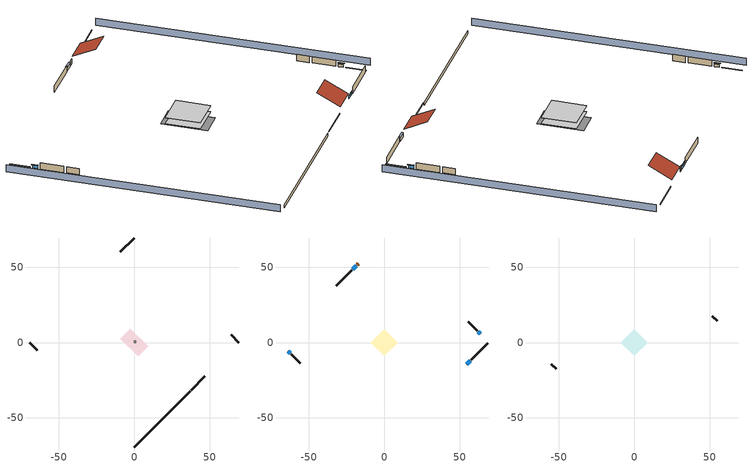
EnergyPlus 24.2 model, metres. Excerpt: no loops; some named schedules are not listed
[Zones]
crawlspace - vented
 floor foundation (Slab1 construction): -9.27,2.65 -2.65,9.27 9.27,-2.65 2.65,-9.27 z-0.91
 wall outside (RimJoist1 construction): 37.73,-31.68 46.91,-22.49 z0.3:0.61
 wall outside (RimJoist2 construction): -69.4,0 -64.3,-5.11 z0.3:0.61
 wall outside (RimJoist3 construction): 0,69.4 -9.18,60.22 z0.3:0.61
 wall outside (RimJoist4 construction): 69.4,0 64.3,5.11 z0.3:0.61
 wall foundation (FoundationWall1 construction): 0,-69.4 37.07,-32.33 z-0.91:0.3
furnace airloop ret air zone
 floor adiabatic (AdiabaticConst): 0,0 0,1 1,1 1,0 z0
 wall adiabatic (AdiabaticConst): 0,1 0,0 1,0 1,1 0,1 z0:1
 ceiling adiabatic (AdiabaticConst): 1,0 1,1 0,1 0,0 z1
conditioned space
 floor to crawlspace - vented (Floor1 construction): -8.88,0 0,8.88 8.88,0 0,-8.88 z0.3
 wall outside (AdiabaticWallConstruction 1): -17.13,52.27 -17.78,51.62 z0.3:2.34
 wall outside (AdiabaticWallConstruction): 54.86,-14.54 57.25,-12.16 / -18.44,50.96 -20.82,48.58 z0.3:1.4; -63.64,-5.76 -62.38,-7.02 / 63.64,5.76 62.38,7.02 z0.3:1.46
 wall outside (Wall1 construction): 57.9,-11.5 68.75,-0.66 z0.3:2.74
 wall outside (Wall2 construction): -61.73,-7.68 -55.7,-13.7 z0.3:2.74
 wall outside (Wall3 construction): -21.48,47.92 -31.78,37.62 z0.3:2.74
 wall outside (Wall4 construction): 61.73,7.68 55.7,13.7 z0.3:2.74
 window (WindowConstruction): 54.86,-14.54 57.25,-12.16 z0.3:1.4
 window (WindowConstruction 1): -63.64,-5.76 -62.38,-7.02 z0.3:1.46
 window (WindowConstruction 2): -18.44,50.96 -20.82,48.58 z0.3:1.4
 window (WindowConstruction 3): 63.64,5.76 62.38,7.02 z0.3:1.46
 door (Door): -17.14,52.27 -17.78,51.62 z0.3:2.34
attic - vented
 floor to conditioned space (Floor2 construction Reversed): -8.88,0 0,8.88 8.88,0 0,-8.88 z2.74
 wall outside (Wall5 construction): -55.05,-14.36 -51.87,-17.53 z0.3:2.74
 wall outside (Wall6 construction): 55.05,14.36 51.87,17.53 z0.3:2.74
 roof outside (Roof1 construction): 54.21,-15.2,2.74 48.27,-9.26,6.94 41.63,-15.9,6.94 47.57,-21.84,2.74
 roof outside (Roof2 construction): -16.48,52.92,2.74 -10.54,46.99,6.94 -3.9,53.63,6.94 -9.84,59.56,2.74
shading: -72.64,-3.23 -3.23,-72.64 / 72.64,3.23 3.23,72.64 z0:2.74; 57.46,-11.94 54.65,-14.76 55.08,-15.19 57.89,-12.37 z1.71; -62.17,-7.23 -63.85,-5.55 -64.28,-5.98 -62.6,-7.66 z1.77; -21.04,48.37 -18.22,51.18 -18.65,51.61 -21.47,48.8 z1.71; 62.17,7.23 63.85,5.55 64.28,5.98 62.6,7.66 z1.77
[Building]
Building 1: Terrain=Suburbs
[Site:Location]
Portland Intl Arpt_OR: Latitude {deg}=45.59; Longitude {deg}=-122.6; Time Zone {hr}=-8; Elevation {m}=33; Keep Site Location Information=Yes
[Site:GroundTemperature:Shallow]
10.2558, 8.96328, 8.85977, 9.47314, 11.9355, 14.3863, 16.5111, 17.8571, 17.9714, 16.8767, 14.8061, 12.4304
[Site:WaterMainsTemperature]
Calculation Method=Schedule; Temperature Schedule=mains temperature schedule
[Material] Roughness=Rough; Thermal Absorptance=0.9
Name | Thickness {m} | Conductivity {W/m-K} | Density {kg/m3} | Specific Heat {J/kg-K} | Solar Absorptance | Visible Absorptance
asphalt or fiberglass shingles | 0.00635 | 0.162714 | 1121.4 | 1465.45 | 0.85 | 0.85
ceiling stud and cavity | 0.1397 | 0.118061 | 65.682 | 1177.47 | 0.7 | 0.7
composite shingle siding | 0.00635 | 0.162714 | 1121.4 | 1465.45 | 0.7 | 0.7
concrete 8.0 in. | 0.2032 | 1.803125 | 2242.8 | 837.4 | 0.7 | 0.7
door material | 0.04445 | 0.0612267 | 512.64 | 1214.23 | 0.7 | 0.7
floor covering | 0.0127 | 0.0433444 | 54.468 | 1339.84 | 0.6 | 0.6
floor stud and cavity | 0.1397 | 0.923637 | 92.3553 | 1139.71 | 0.7 | 0.7
furniture material conditioned space 1 | 0.1524 | 0.115458 | 640.8 | 1214.23 | 0.6 | 0.6
gypsum board | 0.0127 | 0.160291 | 801 | 837.4 | 0.6 | 0.6
osb sheathing 0.5 in. | 0.0127 | 0.115458 | 512.64 | 1214.23 | 0.6 | 0.6
osb sheathing 0.5 in. 1 | 0.0127 | 0.115458 | 512.64 | 1214.23 | 0.7 | 0.7
osb sheathing 0.75 in. | 0.01905 | 0.115458 | 512.64 | 1214.23 | 0.7 | 0.7
rim joist stud and cavity | 0.0508 | 0.144151 | 50.32683 | 1063.81 | 0.6 | 0.6
roof rigid ins | 0.00281632 | 0.029427 | 32.04 | 1214.23 | 0.7 | 0.7
soil 0.5 in. | 0.0127 | 1.3848 | 1842.3 | 418.7 | 0.7 | 0.7
wall rigid ins | 0.512978 | 0.029427 | 32.04 | 1214.23 | 0.7 | 0.7
wall stud and cavity | 0.1397 | 0.434317 | 139.0536 | 1170.24 | 0.7 | 0.7
wall stud and cavity 1 | 0.1397 | 0.348479 | 139.0536 | 1170.24 | 0.6 | 0.6
wall stud and cavity 2 | 0.0889 | 0.380278 | 52.3479 | 1209.89 | 0.7 | 0.7
wall stud and cavity 3 | 0.0889 | 0.391764 | 83.0341 | 1211.67 | 0.7 | 0.7
wood siding; wood siding 1 | 0.0254 | 0.102417 | 544.68 | 1172.36 | 0.7 | 0.7
[Material:NoMass]
Adiabatic: Roughness=Rough; Thermal Resistance {m2-K/W}=176.1; Thermal Absorptance=0.9; Solar Absorptance=0.7; Visible Absorptance=0.7
[WindowMaterial:SimpleGlazingSystem]
WindowMaterial: U-Factor {W/m2-K}=2.78222; Solar Heat Gain Coefficient=0.56
[Construction]
AdiabaticConst: Adiabatic
AdiabaticWallConstruction: wood siding, wall rigid ins, wall stud and cavity 2, gypsum board
AdiabaticWallConstruction 1: wood siding 1, wall rigid ins, wall stud and cavity 2, gypsum board
Door: door material
Floor1 construction: floor stud and cavity, osb sheathing 0.75 in., floor covering
Floor2 construction Reversed: gypsum board, ceiling stud and cavity
FoundationWall1 construction: concrete 8.0 in.
furniture construction conditioned space 1: furniture material conditioned space 1
PartitionWallConstruction: gypsum board, wall stud and cavity 3, gypsum board
RimJoist1 construction; RimJoist2 construction; RimJoist3 construction; RimJoist4 construction: composite shingle siding, rim joist stud and cavity
Roof1 construction; Roof2 construction: asphalt or fiberglass shingles, roof rigid ins, osb sheathing 0.5 in.
Slab1 construction: soil 0.5 in.
Wall1 construction; Wall2 construction; Wall3 construction; Wall4 construction: composite shingle siding, osb sheathing 0.5 in. 1, wall stud and cavity, gypsum board
Wall5 construction; Wall6 construction: composite shingle siding, osb sheathing 0.5 in. 1, wall stud and cavity 1
WindowConstruction; WindowConstruction 1; WindowConstruction 2; WindowConstruction 3: WindowMaterial
[Zone] Multiplier=1
Name | Volume {m3} | Part of Total Floor Area
attic - vented | 147.678 | Yes
conditioned space | 384.656 | Yes
crawlspace - vented | 192.328 | Yes
furnace airloop ret air zone | 1 | No
[Space]
Name | Zone | Volume {m3} | Space Type
attic - vented 1 | attic - vented | 147.678
conditioned space 1 | conditioned space | 384.656
crawlspace - vented 1 | crawlspace - vented | 192.328
furnace airloop ret air space | furnace airloop ret air zone |  | Plenum Space Type
[ZoneInfiltration:EffectiveLeakageArea]
infil attic - vented 1: Zone or Space=attic - vented 1; Schedule=Always On Discrete; Effective Air Leakage Area {cm2}=5257.79; Stack Coefficient=0.000195296; Wind Coefficient=3.68758e-05
[ZoneMixing] Schedule=Always On Continuous; Design Flow Rate Calculation Method=Flow/Zone; Design Flow Rate {m3/s}=0
Name | Zone or Space | Source Zone or Space
whole house fan mix | attic - vented | conditioned space
furnace airloop_0 ZoneMixDZToCond mix | conditioned space | crawlspace - vented
furnace airloop_0 ZoneMixCondToDZ mix | crawlspace - vented | conditioned space
[SurfaceProperty:IncidentSolarMultiplier] Incident Solar Multiplier=1; Incident Solar Multiplier Schedule=trans schedule winter=0.85 summer=0.7
Window1; Window2; Window3; Window4
[InternalMass] Zone or ZoneList=conditioned space; Space or SpaceList=conditioned space 1
Name | Construction | Surface Area {m2}
furniture mass conditioned space 1 | furniture construction conditioned space 1 | 63.09974
partition wall mass | PartitionWallConstruction | 157.749
[Lights]
interior lighting: Zone or ZoneList or Space or SpaceList=conditioned space 1; Schedule=lighting_interior; Design Level Calculation Method=LightingLevel; Lighting Level {W}=289.9; Return Air Fraction=0; Fraction Radiant=0.6; Fraction Visible=0.2; Fraction Replaceable=1
[People]
occupants: Zone or ZoneList or Space or SpaceList=conditioned space 1; Number of People Schedule=occupants; Number of People Calculation Method=People; Number of People=2; Fraction Radiant=0.314171; Sensible Heat Fraction=0.56303; Activity Level Schedule=occupants activity schedule; Carbon Dioxide Generation Rate {m3/s-W}=0; Enable ASHRAE 55 Comfort Warnings=No; Mean Radiant Temperature Calculation Type=EnclosureAveraged
[ElectricEquipment] Zone or ZoneList or Space or SpaceList=conditioned space 1; Design Level Calculation Method=EquipmentLevel
Name | Schedule | Design Level {W} | Fraction Latent | Fraction Radiant | Fraction Lost
ceiling fan | ceiling_fan | 17.5942 | 0 | 0.558 | 0
clothes dryer | clothes_dryer | 4233.25 | 0.015 | 0.081 | 0.85
clothes washer | clothes_washer | 387.497 | 0.03 | 0.162 | 0.7
cooking range | cooking_range | 1616.86 | 0.08 | 0.432 | 0.2
dishwasher | dishwasher | 1284.68 | 0.3 | 0.18 | 0.4
fridge | fridge schedule | 41.5354 | 0 | 0.6 | 0
mech vent bath fan 0 | mech vent bath fan 0 schedule | 30 | 0 | 0 | 1
mech vent house fan | mech vent house fan schedule | 0 | 0 | 0 | 1
mech vent house fan cfis | mech vent house fan cfis schedule | 0 | 0 | 0 | 0
mech vent range fan 0 | mech vent range fan 0 schedule | 30 | 0 | 0 | 1
misc plug loads | plug_loads_other | 163.392 | 0.021 | 0.558 | 0.049
misc tv | plug_loads_tv | 276.614 | 0 | 0.6 | 0
whole house fan | Always On Discrete | 0 | 0 | 0 | 1
[OtherEquipment] Design Level Calculation Method=EquipmentLevel
Name | Fuel Type | Zone or ZoneList or Space or SpaceList | Schedule | Design Level {W} | Fraction Latent | Fraction Radiant | Fraction Lost
clothes dryer 1 | Electricity | conditioned space 1 | clothes_dryer | 0 | 0.015 | 0.081 | 0.85
cooking range 1 | Electricity | conditioned space 1 | cooking_range | 0 | 0.08 | 0.432 | 0.2
furnace airloop_0 SupCondToLv; furnace airloop_0 SupSensLkToCond; mech vent house fan sensible load; water heater sens | None | conditioned space 1 | Always On Discrete | 0 | 0 | 0 | 0
furnace airloop_0 SupLatLkToCond; mech vent house fan latent load; water heater lat | None | conditioned space 1 | Always On Discrete | 0 | 1 | 0 | 0
general water use latent | None | conditioned space 1 | general water use schedule | 44.1266 | 1 | 0 | 0
general water use sensible | None | conditioned space 1 | general water use schedule | -43.4886 | 0 | 0.6 | 0
water heater energy adjustment1 | Electricity | conditioned space 1 | Always On Discrete | 0.01 | 0 | 0 | 1
furnace airloop_0 RetCondToDZ; furnace airloop_0 SupCondToDZ; furnace airloop_0 SupSensLkToDZ | None | crawlspace - vented 1 | Always On Discrete | 0 | 0 | 0 | 0
furnace airloop_0 SupLatLkToDZ | None | crawlspace - vented 1 | Always On Discrete | 0 | 1 | 0 | 0
furnace airloop_0 RetCondToRP; furnace airloop_0 RetSensLkToRP | None | furnace airloop ret air space | Always On Discrete | 0 | 0 | 0 | 0
furnace airloop_0 RetLatLkToRP | None | furnace airloop ret air space | Always On Discrete | 0 | 1 | 0 | 0
[ZoneInfiltration:DesignFlowRate] Schedule=Always On Discrete
Name | Zone or ZoneList or Space or SpaceList | Design Flow Rate Calculation Method | Design Flow Rate {m3/s} | Air Changes per Hour {1/hr} | Constant Term Coefficient | Temperature Term Coefficient | Velocity Term Coefficient | Velocity Squared Term Coefficient
infil flow; natural vent flow; whole house fan flow | conditioned space 1 | Flow/Zone | 0
crawlspace_vented 1 duct leakage imbalance infil flow | crawlspace - vented 1 | Flow/Zone | 0
infil crawlspace - vented 1 | crawlspace - vented 1 | AirChanges/Hour |  | 2.6013 | 1 | 0 | 0 | 0
[SurfaceProperty:ExposedFoundationPerimeter]
Slab1: Exposed Perimeter Calculation Method=TotalExposedPerimeter; Total Exposed Perimeter {m}=52.4256
[SpaceList]
Plenum Space Type: furnace airloop ret air space
[AvailabilityManager:Scheduled]
furnace airloop Availability Manager: Schedule=Always On Discrete
[AirLoopHVAC:ReturnPlenum]
Air Loop HVAC Return Plenum 1: Zone=furnace airloop ret air zone
[WaterUse:Equipment]
dishwasher: Peak Flow Rate {m3/s}=7.07892e-06; Flow Rate Fraction Schedule=hot_water_dishwasher
[Foundation:Kiva]
Foundation Kiva 1: Initial Indoor Air Temperature {C}=8.58325; Wall Height Above Grade {m}=0.3048; Wall Depth Below Slab {m}=0.2032
[Foundation:Kiva:Settings]
Soil Conductivity {W/m-K}=1.3848; Soil Density {kg/m3}=1842.3; Soil Specific Heat {J/kg-K}=418.7; Ground Solar Absorptivity=0.9; Ground Thermal Absorptivity=0.9; Ground Surface Roughness {m}=0.03; Far-Field Width {m}=40; Deep-Ground Boundary Condition=ZeroFlux; Deep-Ground Depth {m}=40; Minimum Cell Dimension {m}=0.2; Maximum Cell Growth Coefficient=3; Simulation Timestep=Timestep
[Exterior:Lights]
exterior lighting: Schedule=exterior lighting schedule; Design Level {W}=7.09205
[EnergyManagementSystem:GlobalVariable]
furnace_airloop_0_DuctImbalLkExhFanEquivCond
furnace_airloop_0_DuctImbalLkExhFanEquivDZ
furnace_airloop_0_DuctImbalLkSupFanEquivCond
furnace_airloop_0_DuctImbalLkSupFanEquivDZ
furnace_airloop_0_DZ_T
furnace_airloop_0_DZ_W
furnace_airloop_0_RetCondToDZ
furnace_airloop_0_RetCondToRP
furnace_airloop_0_RetLatLkToRP
furnace_airloop_0_RetSensLkToRP
furnace_airloop_0_SupCondToDZ
furnace_airloop_0_SupCondToLv
furnace_airloop_0_SupLatLkToCond
furnace_airloop_0_SupLatLkToDZ
furnace_airloop_0_SupSensLkToCond
furnace_airloop_0_SupSensLkToDZ
furnace_airloop_0_ZoneMixCondToDZ
furnace_airloop_0_ZoneMixDZToCond
furnace_airloop_AH_MFR
furnace_airloop_AH_Tout
furnace_airloop_AH_VFR
furnace_airloop_AH_Wout
furnace_airloop_Fan_RTF
furnace_airloop_RA_T
furnace_airloop_Ra_W
infil_program_Qfan
infil_program_Qinf
natural_vent_program_Qnv
natural_vent_program_Qwhf
[EnergyManagementSystem:Sensor]
Name | Output:Variable or Output:Meter Index Key | Output:Variable or Output:Meter
airflow_gain | infil flow | Infiltration Sensible Heat Gain Energy
airflow_gain_1 | natural vent flow | Infiltration Sensible Heat Gain Energy
airflow_gain_2 | whole house fan flow | Infiltration Sensible Heat Gain Energy
airflow_loss | infil flow | Infiltration Sensible Heat Loss Energy
airflow_loss_1 | natural vent flow | Infiltration Sensible Heat Loss Energy
airflow_loss_2 | whole house fan flow | Infiltration Sensible Heat Loss Energy
clg_load_cond |  | Cooling:EnergyTransfer:Zone:CONDITIONED SPACE
clg_load_duct |  | Cooling:EnergyTransfer:Zone:FURNACE AIRLOOP RET AIR ZONE
clg_sp_s; clg_sp_s_1 | cooling setpoint | Schedule Value
clothes_dryer_exhaust_0_sch_s | clothes_dryer | Schedule Value
cool_season | cooling season schedule | Schedule Value
ducts_conv | furnace airloop_0 RetCondToRP | Other Equipment Convective Heating Energy
ducts_conv_1 | furnace airloop_0 RetLatLkToRP | Other Equipment Convective Heating Energy
ducts_conv_2 | furnace airloop_0 RetSensLkToRP | Other Equipment Convective Heating Energy
ducts_conv_3 | furnace airloop_0 SupCondToLv | Other Equipment Convective Heating Energy
ducts_conv_4 | furnace airloop_0 SupLatLkToCond | Other Equipment Convective Heating Energy
ducts_conv_5 | furnace airloop_0 SupSensLkToCond | Other Equipment Convective Heating Energy
ducts_rad | furnace airloop_0 RetCondToRP | Other Equipment Radiant Heating Energy
ducts_rad_1 | furnace airloop_0 RetLatLkToRP | Other Equipment Radiant Heating Energy
ducts_rad_2 | furnace airloop_0 RetSensLkToRP | Other Equipment Radiant Heating Energy
ducts_rad_3 | furnace airloop_0 SupCondToLv | Other Equipment Radiant Heating Energy
ducts_rad_4 | furnace airloop_0 SupLatLkToCond | Other Equipment Radiant Heating Energy
ducts_rad_5 | furnace airloop_0 SupSensLkToCond | Other Equipment Radiant Heating Energy
furnace_airloop_0_DZ_T_s | crawlspace - vented | Zone Air Temperature
furnace_airloop_0_DZ_W_s | crawlspace - vented | Zone Mean Air Humidity Ratio
furnace_airloop_AH_MFR_s | Node 6 | System Node Mass Flow Rate
furnace_airloop_AH_Tout_s | Node 6 | System Node Temperature
furnace_airloop_AH_VFR_s | Node 6 | System Node Current Density Volume Flow Rate
furnace_airloop_AH_Wout_s | Node 6 | System Node Humidity Ratio
furnace_airloop_RA_T_s | Node 9 | System Node Temperature
furnace_airloop_Ra_W_s | Node 9 | System Node Humidity Ratio
htg_load_cond |  | Heating:EnergyTransfer:Zone:CONDITIONED SPACE
htg_load_duct |  | Heating:EnergyTransfer:Zone:FURNACE AIRLOOP RET AIR ZONE
htg_sp_s; htg_sp_s_1 | heating setpoint | Schedule Value
ig_ee_conv | ceiling fan | Electric Equipment Convective Heating Energy
ig_ee_conv_1 | clothes dryer | Electric Equipment Convective Heating Energy
ig_ee_conv_3 | cooking range | Electric Equipment Convective Heating Energy
ig_ee_conv_4 | dishwasher | Electric Equipment Convective Heating Energy
ig_ee_conv_5 | fridge | Electric Equipment Convective Heating Energy
ig_ee_conv_6 | misc plug loads | Electric Equipment Convective Heating Energy
ig_ee_conv_7 | misc tv | Electric Equipment Convective Heating Energy
ig_ee_conv_8 | whole house fan | Electric Equipment Convective Heating Energy
ig_ee_rad | ceiling fan | Electric Equipment Radiant Heating Energy
ig_ee_rad_1 | clothes dryer | Electric Equipment Radiant Heating Energy
ig_ee_rad_3 | cooking range | Electric Equipment Radiant Heating Energy
ig_ee_rad_4 | dishwasher | Electric Equipment Radiant Heating Energy
ig_ee_rad_5 | fridge | Electric Equipment Radiant Heating Energy
ig_ee_rad_6 | misc plug loads | Electric Equipment Radiant Heating Energy
ig_ee_rad_7 | misc tv | Electric Equipment Radiant Heating Energy
ig_ee_rad_8 | whole house fan | Electric Equipment Radiant Heating Energy
ig_lgt_conv | interior lighting | Lights Convective Heating Energy
ig_lgt_rad | interior lighting | Lights Radiant Heating Energy
ig_lgt_vis | interior lighting | Lights Visible Radiation Heating Energy
ig_oe_conv | clothes dryer 1 | Other Equipment Convective Heating Energy
ig_oe_conv_1 | cooking range 1 | Other Equipment Convective Heating Energy
ig_oe_conv_2 | general water use latent | Other Equipment Convective Heating Energy
ig_oe_conv_3 | general water use sensible | Other Equipment Convective Heating Energy
ig_oe_conv_4 | water heater energy adjustment1 | Other Equipment Convective Heating Energy
ig_oe_conv_5 | water heater lat | Other Equipment Convective Heating Energy
ig_oe_conv_6 | water heater sens | Other Equipment Convective Heating Energy
ig_oe_rad | clothes dryer 1 | Other Equipment Radiant Heating Energy
ig_oe_rad_1 | cooking range 1 | Other Equipment Radiant Heating Energy
ig_oe_rad_2 | general water use latent | Other Equipment Radiant Heating Energy
ig_oe_rad_3 | general water use sensible | Other Equipment Radiant Heating Energy
ig_oe_rad_4 | water heater energy adjustment1 | Other Equipment Radiant Heating Energy
ig_oe_rad_5 | water heater lat | Other Equipment Radiant Heating Energy
ig_oe_rad_6 | water heater sens | Other Equipment Radiant Heating Energy
ig_ppl_conv | occupants | People Convective Heating Energy
ig_ppl_rad | occupants | People Radiant Heating Energy
im_conv | furniture mass conditioned space 1 | Surface Inside Face Convection Heat Gain Energy
im_conv_1 | partition wall mass | Surface Inside Face Convection Heat Gain Energy
im_ig | furniture mass conditioned space 1 | Surface Inside Face Internal Gains Radiation Heat Gain Energy
im_ig_1 | partition wall mass | Surface Inside Face Internal Gains Radiation Heat Gain Energy
im_lgt | furniture mass conditioned space 1 | Surface Inside Face Lights Radiation Heat Gain Energy
im_lgt_1 | partition wall mass | Surface Inside Face Lights Radiation Heat Gain Energy
im_sol | furniture mass conditioned space 1 | Surface Inside Face Solar Radiation Heat Gain Energy
im_sol_1 | partition wall mass | Surface Inside Face Solar Radiation Heat Gain Energy
im_surf | furniture mass conditioned space 1 | Surface Inside Face Net Surface Thermal Radiation Heat Gain Energy
im_surf_1 | partition wall mass | Surface Inside Face Net Surface Thermal Radiation Heat Gain Energy
mech_vent_bath_fan_0_sch_s | mech vent bath fan 0 schedule | Schedule Value
mech_vent_range_fan_0_sch_s | mech vent range fan 0 schedule | Schedule Value
mv_conv | mech vent bath fan 0 | Electric Equipment Convective Heating Energy
mv_conv_1 | mech vent house fan | Electric Equipment Convective Heating Energy
mv_conv_2 | mech vent house fan cfis | Electric Equipment Convective Heating Energy
mv_conv_3 | mech vent range fan 0 | Electric Equipment Convective Heating Energy
mv_conv_4 | mech vent house fan latent load | Other Equipment Convective Heating Energy
mv_conv_5 | mech vent house fan sensible load | Other Equipment Convective Heating Energy
mv_rad | mech vent bath fan 0 | Electric Equipment Radiant Heating Energy
mv_rad_1 | mech vent house fan | Electric Equipment Radiant Heating Energy
mv_rad_2 | mech vent house fan cfis | Electric Equipment Radiant Heating Energy
mv_rad_3 | mech vent range fan 0 | Electric Equipment Radiant Heating Energy
mv_rad_4 | mech vent house fan latent load | Other Equipment Radiant Heating Energy
mv_rad_5 | mech vent house fan sensible load | Other Equipment Radiant Heating Energy
natural_vent_s | natural vent schedule | Schedule Value
out_pb_s |  | Site Outdoor Air Barometric Pressure
out_wt_s |  | Site Outdoor Air Humidity Ratio
site_vw_s |  | Site Wind Speed
ss_back_out | Window1 | Surface Window Shortwave from Zone Back Out Window Heat Transfer Rate
ss_back_out_1 | Window2 | Surface Window Shortwave from Zone Back Out Window Heat Transfer Rate
ss_back_out_2 | Window3 | Surface Window Shortwave from Zone Back Out Window Heat Transfer Rate
ss_back_out_3 | Window4 | Surface Window Shortwave from Zone Back Out Window Heat Transfer Rate
ss_conv | Door1 | Surface Inside Face Convection Heat Gain Energy
ss_conv_1 | Window1 | Surface Inside Face Convection Heat Gain Energy
ss_conv_2 | Window2 | Surface Inside Face Convection Heat Gain Energy
ss_conv_3 | Window3 | Surface Inside Face Convection Heat Gain Energy
ss_conv_4 | Window4 | Surface Inside Face Convection Heat Gain Energy
ss_ig | Door1 | Surface Inside Face Internal Gains Radiation Heat Gain Energy
ss_ig_1 | Window1 | Surface Inside Face Internal Gains Radiation Heat Gain Energy
ss_ig_2 | Window2 | Surface Inside Face Internal Gains Radiation Heat Gain Energy
ss_ig_3 | Window3 | Surface Inside Face Internal Gains Radiation Heat Gain Energy
ss_ig_4 | Window4 | Surface Inside Face Internal Gains Radiation Heat Gain Energy
ss_lgt | Door1 | Surface Inside Face Lights Radiation Heat Gain Energy
ss_sol | Door1 | Surface Inside Face Solar Radiation Heat Gain Energy
ss_surf | Door1 | Surface Inside Face Net Surface Thermal Radiation Heat Gain Energy
ss_surf_1 | Window1 | Surface Inside Face Net Surface Thermal Radiation Heat Gain Energy
ss_surf_2 | Window2 | Surface Inside Face Net Surface Thermal Radiation Heat Gain Energy
ss_surf_3 | Window3 | Surface Inside Face Net Surface Thermal Radiation Heat Gain Energy
ss_surf_4 | Window4 | Surface Inside Face Net Surface Thermal Radiation Heat Gain Energy
ss_trans_in | Window1 | Surface Window Transmitted Solar Radiation Rate
ss_trans_in_1 | Window2 | Surface Window Transmitted Solar Radiation Rate
ss_trans_in_2 | Window3 | Surface Window Transmitted Solar Radiation Rate
ss_trans_in_3 | Window4 | Surface Window Transmitted Solar Radiation Rate
ss_trans_out | Window1 | Surface Inside Face Initial Transmitted Diffuse Transmitted Out Window Solar Radiation Rate
ss_trans_out_1 | Window2 | Surface Inside Face Initial Transmitted Diffuse Transmitted Out Window Solar Radiation Rate
ss_trans_out_2 | Window3 | Surface Inside Face Initial Transmitted Diffuse Transmitted Out Window Solar Radiation Rate
ss_trans_out_3 | Window4 | Surface Inside Face Initial Transmitted Diffuse Transmitted Out Window Solar Radiation Rate
s_conv | Floor1 | Surface Inside Face Convection Heat Gain Energy
s_conv_1 | Floor2 | Surface Inside Face Convection Heat Gain Energy
s_conv_2 | Wall1 | Surface Inside Face Convection Heat Gain Energy
s_conv_3 | Wall2 | Surface Inside Face Convection Heat Gain Energy
s_conv_4 | Wall3 | Surface Inside Face Convection Heat Gain Energy
s_conv_5 | Wall4 | Surface Inside Face Convection Heat Gain Energy
s_ig | Floor1 | Surface Inside Face Internal Gains Radiation Heat Gain Energy
s_ig_1 | Floor2 | Surface Inside Face Internal Gains Radiation Heat Gain Energy
s_ig_2 | Wall1 | Surface Inside Face Internal Gains Radiation Heat Gain Energy
s_ig_3 | Wall2 | Surface Inside Face Internal Gains Radiation Heat Gain Energy
s_ig_4 | Wall3 | Surface Inside Face Internal Gains Radiation Heat Gain Energy
s_ig_5 | Wall4 | Surface Inside Face Internal Gains Radiation Heat Gain Energy
s_lgt | Floor1 | Surface Inside Face Lights Radiation Heat Gain Energy
s_lgt_1 | Floor2 | Surface Inside Face Lights Radiation Heat Gain Energy
s_lgt_2 | Wall1 | Surface Inside Face Lights Radiation Heat Gain Energy
s_lgt_3 | Wall2 | Surface Inside Face Lights Radiation Heat Gain Energy
s_lgt_4 | Wall3 | Surface Inside Face Lights Radiation Heat Gain Energy
s_lgt_5 | Wall4 | Surface Inside Face Lights Radiation Heat Gain Energy
s_sol | Floor1 | Surface Inside Face Solar Radiation Heat Gain Energy
s_sol_1 | Floor2 | Surface Inside Face Solar Radiation Heat Gain Energy
s_sol_2 | Wall1 | Surface Inside Face Solar Radiation Heat Gain Energy
s_sol_3 | Wall2 | Surface Inside Face Solar Radiation Heat Gain Energy
s_sol_4 | Wall3 | Surface Inside Face Solar Radiation Heat Gain Energy
s_sol_5 | Wall4 | Surface Inside Face Solar Radiation Heat Gain Energy
s_surf | Floor1 | Surface Inside Face Net Surface Thermal Radiation Heat Gain Energy
s_surf_1 | Floor2 | Surface Inside Face Net Surface Thermal Radiation Heat Gain Energy
s_surf_2 | Wall1 | Surface Inside Face Net Surface Thermal Radiation Heat Gain Energy
s_surf_3 | Wall2 | Surface Inside Face Net Surface Thermal Radiation Heat Gain Energy
s_surf_4 | Wall3 | Surface Inside Face Net Surface Thermal Radiation Heat Gain Energy
s_surf_5 | Wall4 | Surface Inside Face Net Surface Thermal Radiation Heat Gain Energy
